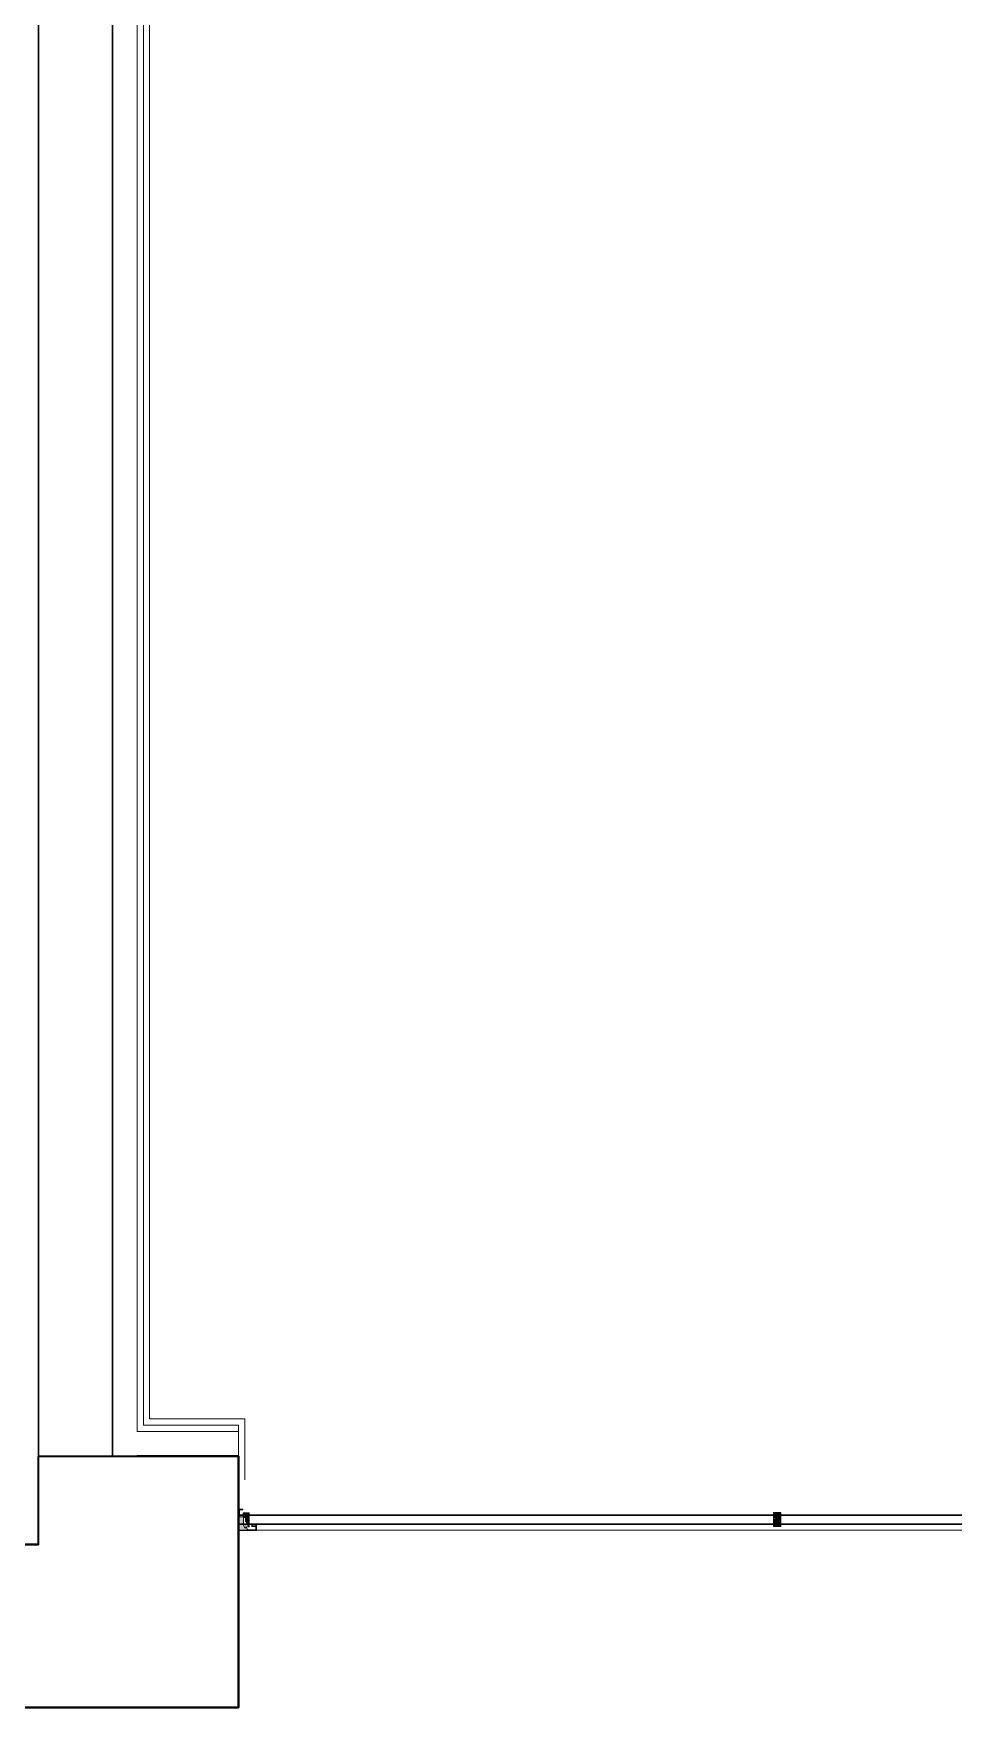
# Model space of a CAD drawing. Header units: centimetres. Extents: x 118932 to 154602, y -32682 to -23521.
# Drawn here: x 127215.8 to 127402.1, y -31194.7 to -30856 of the extents above; entities that cross this region are included whole.
import ezdxf

# ---------------------------------------------------------------- set-up
doc = ezdxf.new("R2010")
doc.units = ezdxf.units.CM
doc.header["$LTSCALE"] = 50
doc.header["$MEASUREMENT"] = 0
for name, color, linetype, lineweight, true_color in [('GEN_01_TA_Kolon', 7, 'Continuous', 35, 0xd05d28), ('GEN_02_TF_Pencere', 7, 'Continuous', 9, 0x6093ac), ('GEN_05_ML_Alçıpan_giydirme', 7, 'Continuous', 18, 0x7ebab5), ('KALACAK DUVARLAR', 7, 'Continuous', 30, 0x005387)]:
    doc.layers.add(name, color=color, linetype=linetype, lineweight=lineweight, true_color=true_color)

# ---------------------------------------------------------------- blocks, each defined once
blk = doc.blocks.new('LEVEL -1_B BLOK_GÖRÜNÜŞ')
at = {"layer": 'GEN_02_TF_Pencere', "elevation": 0}
blk.add_lwpolyline([(809.01, 318.93), (481.51, 318.93)], dxfattribs=at)
blk = doc.blocks.new('LEVEL -1_B BLOK_KOLON')
at = {"layer": 'GEN_01_TA_Kolon', "elevation": 0, "flags": 128}
for points in [[(53058.41, 6329.86), (53083.91, 6329.86), (53083.91, 6347.74), (53124.41, 6347.74), (53124.41, 6296.86), (53058.41, 6296.86)], [(53058.41, 6329.86), (53083.91, 6329.86), (53083.91, 6347.74), (53124.41, 6347.74), (53124.41, 6296.86), (53058.41, 6296.86)], [(53058.41, 6329.86), (53083.91, 6329.86), (53058.41, 6329.86)], [(53058.41, 6296.86), (53124.41, 6296.86), (53124.41, 6347.74), (53103.91, 6347.74), (53124.41, 6347.74), (53124.41, 6296.86), (53058.41, 6296.86)], [(53058.41, 6329.86), (53083.91, 6329.86), (53058.41, 6329.86)], [(53058.41, 6296.86), (53124.41, 6296.86), (53124.41, 6347.74), (53103.91, 6347.74), (53124.41, 6347.74), (53124.41, 6296.86), (53058.41, 6296.86)]]:
    blk.add_lwpolyline(points, dxfattribs=at)
blk = doc.blocks.new('PP_Level-1_Bblok_YeniDuvarlar')
at = {"layer": 'GEN_05_ML_Alçıpan_giydirme', "elevation": 0}
for points in [[(60.54, -466.23), (40.04, -466.23), (40.05, 271.73), (344.2, 271.73), (344.2, 226.75), (383.04, 226.75), (383.04, 146.72), (491.78, 146.72)], [(60.54, -471.23), (60.54, -464.98), (41.29, -464.98), (41.3, 270.48), (342.95, 270.48), (342.95, 225.5), (381.79, 225.5), (381.79, 145.47), (491.78, 145.47)], [(61.84, -476.02), (61.84, -463.73), (42.54, -463.73), (42.55, 269.23), (341.7, 269.23), (341.7, 224.25), (380.54, 224.25), (380.54, 144.22), (491.78, 144.22), (491.78, 146.72)]]:
    blk.add_lwpolyline(points, dxfattribs=at)
blk = doc.blocks.new('KALACAK DUVALAR LEVEL -1 B BLOK')
at = {"layer": 'KALACAK DUVARLAR', "elevation": 0}
blk.add_lwpolyline([(-1736.43, -276.73), (-1721.44, -276.73), (-1721.44, -747.94), (-1736.43, -747.94)], close=True, dxfattribs=at)
blk = doc.blocks.new('A14')
at = {"layer": 'GEN_02_TF_Pencere', "lineweight": 30}
h = blk.add_hatch(color=256, dxfattribs=at)
h.dxf.hatch_style = 1
h.paths.add_polyline_path([(53451.89, 6338.72, -0.414214), (53451.87, 6338.7), (53451.19, 6338.7, -0.394805), (53451.09, 6338.79, -0.433892), (53451.12, 6338.82), (53451.77, 6338.82), (53451.77, 6340.24), (53450.65, 6340.24, -1), (53450.65, 6340.36), (53450.94, 6340.36), (53450.94, 6340.99, -0.148069), (53450.94, 6341.01), (53450.99, 6341.08), (53450.94, 6341.14, -0.148069), (53450.94, 6341.16), (53450.94, 6341.74), (53450.61, 6341.63, -0.414214), (53450.58, 6341.64), (53450.51, 6341.84, -0.414214), (53450.54, 6341.89), (53450.59, 6341.91, -0.414214), (53450.62, 6341.89), (53450.66, 6341.77), (53450.91, 6341.86), (53450.67, 6342.52), (53450.43, 6342.43), (53450.47, 6342.31, -0.414214), (53450.45, 6342.28), (53450.4, 6342.26, -0.414214), (53450.35, 6342.29), (53450.2, 6342.71, 0.317603), (53449.97, 6342.88), (53448.42, 6342.88), (53448.42, 6342.2), (53449.21, 6342.2, -0.414214), (53449.24, 6342.17), (53449.24, 6341.72, -0.414214), (53449.21, 6341.7), (53449.01, 6341.7, -0.414214), (53448.97, 6341.74), (53448.97, 6341.79, -0.414214), (53448.99, 6341.82), (53449.12, 6341.82), (53449.12, 6342.08), (53448.42, 6342.08), (53448.42, 6341.82), (53448.54, 6341.82, -0.414214), (53448.57, 6341.79), (53448.57, 6341.74, -0.414214), (53448.53, 6341.7), (53448.32, 6341.7, -0.414214), (53448.3, 6341.72), (53448.3, 6342.9, -0.414214), (53448.4, 6343), (53450.06, 6343, -0.148069), (53450.08, 6342.99), (53450.14, 6342.95), (53450.21, 6342.99, -0.148069), (53450.23, 6343), (53451.86, 6343, -0.414214), (53451.89, 6342.97)])
for p, q in [((53124.41, 6341.74, 0), (53451.91, 6341.74, 0)), ((53451.91, 6341.74, 0), (53451.91, 6339.94, 0)), ((53451.91, 6339.94, 0), (53124.41, 6339.94, 0))]:
    blk.add_line(p, q, dxfattribs=at)
at = {"layer": 'GEN_02_TF_Pencere'}
for p, q in [((53342.16, 6342.2, 0), (53342.16, 6339.4, 0)), ((53343.66, 6342.2, 0), (53343.66, 6339.39, 0)), ((53449.81, 6342.25), (53449.81, 6339.45))]:
    blk.add_line(p, q, dxfattribs=at)
at = {"layer": 'GEN_02_TF_Pencere', "elevation": 0, "flags": 128}
for points in [[(53342.15, 6342.09), (53342.15, 6342.14), (53342.15, 6342.18), (53342.15, 6342.19), (53342.45, 6342.19), (53342.45, 6342.18), (53342.45, 6342.14), (53342.45, 6342.09), (53342.45, 6341.64), (53342.45, 6341.78), (53342.45, 6341.93), (53342.15, 6341.93), (53342.15, 6341.73), (53342.15, 6341.53), (53342.15, 6341.19), (53342.15, 6340.39), (53342.75, 6340.39), (53342.9, 6340.39), (53342.9, 6341.04), (53342.84, 6341.19)], [(53342.15, 6341.98), (53342.15, 6342.09), (53342.15, 6342.16), (53342.15, 6342.19), (53342.45, 6342.19), (53342.45, 6342.16), (53342.45, 6342.09), (53342.45, 6341.98), (53342.45, 6341.97), (53342.45, 6341.93)], [(53342.15, 6342.18), (53342.45, 6342.18)], [(53342.15, 6342.16), (53342.45, 6342.16)], [(53342.15, 6342.16), (53342.45, 6342.16)], [(53342.15, 6342.13), (53342.45, 6342.13)], [(53343.21, 6340.09), (53343.26, 6340.08), (53343.31, 6340.05), (53343.34, 6340), (53343.35, 6339.94), (53343.35, 6339.49), (53342.15, 6339.49), (53342.15, 6339.6), (53343.25, 6339.6), (53343.25, 6339.93), (53342.15, 6339.93), (53342.15, 6341.65), (53342.4, 6341.65), (53342.4, 6341.99), (53342.15, 6341.99), (53342.15, 6342.09)], [(53342.15, 6342.09), (53342.45, 6342.09)], [(53342.15, 6341.98), (53342.45, 6341.98)], [(53342.15, 6341.97), (53342.4, 6341.97)], [(53342.15, 6341.97), (53342.45, 6341.97)], [(53342.15, 6341.96), (53342.4, 6341.96)], [(53342.45, 6341.95), (53342.15, 6341.95), (53342.4, 6341.95)], [(53342.15, 6341.83), (53342.45, 6341.83)], [(53342.15, 6341.73), (53342.45, 6341.73)], [(53342.4, 6341.7), (53342.4, 6341.68), (53342.4, 6341.65), (53342.15, 6341.65), (53342.15, 6341.68), (53342.15, 6341.7)], [(53342.15, 6341.68), (53342.4, 6341.68)], [(53342.15, 6341.67), (53342.4, 6341.67)], [(53342.15, 6341.63), (53342.45, 6341.63)], [(53342.15, 6341.53), (53342.5, 6341.53)], [(53342.75, 6341.19), (53342.15, 6341.19), (53342.75, 6341.19), (53342.84, 6341.19), (53342.77, 6341.34), (53342.7, 6341.49), (53342.61, 6341.49), (53342.7, 6341.49), (53342.9, 6341.04), (53342.9, 6340.24), (53342.9, 6340.39), (53342.75, 6340.39), (53342.15, 6340.39), (53342.15, 6340.05), (53342.15, 6339.85), (53342.15, 6339.65), (53343.35, 6339.65)], [(53342.15, 6341.45), (53342.72, 6341.45)], [(53342.15, 6341.36), (53342.76, 6341.36)], [(53342.15, 6341.28), (53342.8, 6341.28)], [(53342.61, 6340.97), (53342.61, 6340.95), (53342.61, 6340.92), (53342.61, 6340.86), (53342.61, 6340.79), (53342.61, 6340.73), (53342.61, 6340.67), (53342.61, 6340.63), (53342.61, 6340.61), (53342.15, 6340.61)], [(53342.61, 6340.63), (53342.61, 6340.67), (53342.61, 6340.73), (53342.61, 6340.79), (53342.61, 6340.86), (53342.61, 6340.92), (53342.61, 6340.95), (53342.61, 6340.97), (53342.15, 6340.97)], [(53342.15, 6340.39), (53342.75, 6340.39)], [(53342.15, 6340.31), (53342.9, 6340.31)], [(53342.4, 6341.99), (53342.4, 6341.96), (53342.4, 6341.94)], [(53342.45, 6342.09), (53342.45, 6342.14), (53342.45, 6342.18), (53342.45, 6342.19), (53343.66, 6342.19), (53343.66, 6342.18), (53343.66, 6342.14), (53343.66, 6342.09)], [(53343.66, 6342.19), (53342.45, 6342.19)], [(53343.66, 6341.98), (53343.66, 6342.09), (53343.66, 6342.16), (53343.66, 6342.19), (53343.66, 6342.19), (53342.45, 6342.19), (53342.45, 6342.19), (53342.45, 6342.16), (53342.45, 6342.09), (53342.45, 6341.98), (53342.45, 6341.97), (53342.45, 6341.93), (53342.45, 6341.78), (53342.45, 6341.64), (53342.46, 6341.61), (53342.46, 6341.58), (53342.5, 6341.54), (53342.5, 6341.53)], [(53343.66, 6342.19), (53342.45, 6342.19)], [(53343.66, 6342.18), (53342.45, 6342.18)], [(53343.66, 6342.16), (53342.45, 6342.16)], [(53343.66, 6342.16), (53342.45, 6342.16)], [(53343.66, 6342.13), (53342.45, 6342.13)], [(53342.61, 6341.49), (53342.55, 6341.5), (53342.5, 6341.54), (53342.46, 6341.58), (53342.45, 6341.64), (53342.45, 6342.09), (53343.66, 6342.09), (53343.66, 6341.99), (53342.56, 6341.99), (53342.56, 6341.65), (53343.66, 6341.65), (53343.66, 6339.93), (53343.4, 6339.93), (53343.4, 6339.6), (53343.66, 6339.6), (53343.66, 6339.49), (53343.35, 6339.49)], [(53343.66, 6342.09), (53342.45, 6342.09)], [(53343.66, 6341.98), (53342.45, 6341.98)], [(53343.66, 6341.97), (53342.45, 6341.97)], [(53343.66, 6341.95), (53342.45, 6341.95)], [(53343.05, 6340.39), (53343.66, 6340.39), (53343.05, 6340.39), (53342.97, 6340.39), (53343.04, 6340.24), (53343.11, 6340.09), (53343.21, 6340.09), (53343.11, 6340.09), (53342.9, 6340.54), (53342.9, 6341.34), (53342.9, 6341.19), (53343.05, 6341.19), (53343.66, 6341.19), (53343.66, 6341.53), (53343.66, 6341.73), (53343.66, 6341.93), (53342.45, 6341.93)], [(53343.66, 6341.83), (53342.45, 6341.83)], [(53343.66, 6341.73), (53342.45, 6341.73)], [(53343.66, 6341.63), (53342.45, 6341.63)], [(53343.66, 6341.53), (53342.5, 6341.53), (53342.52, 6341.52), (53342.55, 6341.5), (53342.58, 6341.49), (53342.61, 6341.49)], [(53343.66, 6341.7), (53343.66, 6341.55), (53342.56, 6341.55), (53343.66, 6341.55), (53343.66, 6342.09), (53342.56, 6342.09), (53343.66, 6342.09), (53343.66, 6341.94), (53342.56, 6341.94), (53343.66, 6341.94), (53343.66, 6341.96), (53343.66, 6341.99), (53342.56, 6341.99), (53342.56, 6341.96), (53342.56, 6341.94), (53342.56, 6342.09), (53342.56, 6341.55), (53342.56, 6341.7), (53342.56, 6341.69), (53342.56, 6341.65)], [(53343.66, 6341.97), (53342.56, 6341.97)], [(53343.66, 6341.96), (53342.56, 6341.96)], [(53343.66, 6341.95), (53342.56, 6341.95)], [(53343.66, 6341.69), (53342.56, 6341.69)], [(53343.66, 6341.67), (53342.56, 6341.67)], [(53342.61, 6341.14), (53342.61, 6341.12), (53342.61, 6341.07), (53342.61, 6341), (53342.61, 6340.9), (53342.61, 6340.79), (53342.61, 6340.68), (53342.61, 6340.58), (53342.61, 6340.51), (53342.61, 6340.46), (53342.61, 6340.44), (53342.9, 6340.44)], [(53342.61, 6340.46), (53342.61, 6340.51), (53342.61, 6340.58), (53342.61, 6340.68), (53342.61, 6340.79), (53342.61, 6340.9), (53342.61, 6341), (53342.61, 6341.07), (53342.61, 6341.12), (53342.61, 6341.14), (53342.86, 6341.14)], [(53343.66, 6341.45), (53342.86, 6341.45)], [(53343.66, 6341.36), (53342.9, 6341.36)], [(53343.66, 6341.28), (53342.9, 6341.28)], [(53343.66, 6339.49), (53343.66, 6339.44), (53343.66, 6339.41), (53343.66, 6339.39), (53343.35, 6339.39), (53343.35, 6339.41), (53343.35, 6339.44), (53343.35, 6339.49), (53343.35, 6339.94), (53343.35, 6339.8), (53343.35, 6339.65), (53343.66, 6339.65), (53343.66, 6339.85), (53343.66, 6340.05), (53343.66, 6340.39), (53343.66, 6341.19), (53343.05, 6341.19), (53342.9, 6341.19), (53342.9, 6340.54), (53342.97, 6340.39)], [(53343.21, 6340.44), (53343.21, 6340.46), (53343.21, 6340.51), (53343.21, 6340.59), (53343.21, 6340.68), (53343.21, 6340.79), (53343.21, 6340.9), (53343.21, 6341), (53343.21, 6341.07), (53343.21, 6341.12), (53343.21, 6341.14), (53342.9, 6341.14)], [(53343.21, 6341.12), (53343.21, 6341.07), (53343.21, 6341), (53343.21, 6340.9), (53343.21, 6340.79), (53343.21, 6340.68), (53343.21, 6340.59), (53343.21, 6340.51), (53343.21, 6340.46), (53343.21, 6340.44), (53342.95, 6340.44)], [(53343.66, 6340.31), (53343.01, 6340.31)], [(53343.66, 6341.19), (53343.05, 6341.19)], [(53343.21, 6340.62), (53343.21, 6340.63), (53343.21, 6340.67), (53343.21, 6340.73), (53343.21, 6340.79), (53343.21, 6340.86), (53343.21, 6340.92), (53343.21, 6340.95), (53343.21, 6340.97), (53343.66, 6340.97)], [(53343.21, 6340.95), (53343.21, 6340.92), (53343.21, 6340.86), (53343.21, 6340.79), (53343.21, 6340.73), (53343.21, 6340.67), (53343.21, 6340.63), (53343.21, 6340.62), (53343.66, 6340.62)], [(53342.15, 6340.22), (53342.9, 6340.22)], [(53342.15, 6340.13), (53342.95, 6340.13)], [(53342.15, 6340.05), (53343.31, 6340.05), (53343.29, 6340.07), (53343.26, 6340.08), (53343.23, 6340.09), (53343.21, 6340.09)], [(53342.15, 6339.95), (53343.35, 6339.95)], [(53342.15, 6339.91), (53343.25, 6339.91)], [(53342.15, 6339.9), (53343.25, 6339.9)], [(53342.15, 6339.89), (53343.25, 6339.89)], [(53342.15, 6339.85), (53343.35, 6339.85)], [(53342.15, 6339.75), (53343.35, 6339.75)], [(53342.15, 6339.64), (53343.35, 6339.64)], [(53343.25, 6339.64), (53343.25, 6339.63), (53343.25, 6339.6), (53342.15, 6339.6), (53342.15, 6339.63), (53342.15, 6339.64)], [(53342.15, 6339.63), (53343.25, 6339.63)], [(53342.15, 6339.62), (53343.35, 6339.62)], [(53342.15, 6339.61), (53343.25, 6339.61)], [(53342.15, 6339.61), (53343.35, 6339.61)], [(53342.15, 6339.6), (53342.15, 6339.49), (53342.15, 6339.43), (53342.15, 6339.39), (53343.35, 6339.39)], [(53342.15, 6339.45), (53343.35, 6339.45)], [(53342.15, 6339.43), (53343.35, 6339.43)], [(53342.15, 6339.42), (53343.35, 6339.42)], [(53342.15, 6339.4), (53343.35, 6339.4)], [(53343.66, 6340.22), (53343.05, 6340.22)], [(53343.66, 6340.13), (53343.09, 6340.13)], [(53343.25, 6339.93), (53343.25, 6339.9), (53343.25, 6339.88)], [(53343.66, 6340.05), (53343.31, 6340.05)], [(53343.35, 6339.39), (53343.35, 6339.43), (53343.35, 6339.49), (53343.35, 6339.6), (53343.35, 6339.62), (53343.35, 6339.65), (53343.35, 6339.8), (53343.35, 6339.94), (53343.35, 6339.97), (53343.34, 6340), (53343.31, 6340.05), (53343.31, 6340.05)], [(53343.66, 6339.95), (53343.35, 6339.95)], [(53343.66, 6339.85), (53343.35, 6339.85)], [(53343.66, 6339.75), (53343.35, 6339.75)], [(53343.66, 6339.6), (53343.66, 6339.49), (53343.66, 6339.43), (53343.66, 6339.39), (53343.35, 6339.39), (53343.35, 6339.43), (53343.35, 6339.49), (53343.35, 6339.6), (53343.35, 6339.62), (53343.35, 6339.65)], [(53343.66, 6339.64), (53343.35, 6339.64)], [(53343.66, 6339.62), (53343.35, 6339.62)], [(53343.66, 6339.61), (53343.35, 6339.61)], [(53343.66, 6339.45), (53343.35, 6339.45)], [(53343.66, 6339.43), (53343.35, 6339.43)], [(53343.66, 6339.42), (53343.35, 6339.42)], [(53343.66, 6339.4), (53343.35, 6339.4)], [(53343.66, 6339.91), (53343.4, 6339.91)], [(53343.66, 6339.9), (53343.4, 6339.9)], [(53343.66, 6339.89), (53343.4, 6339.89)], [(53343.4, 6339.6), (53343.4, 6339.63), (53343.4, 6339.65)], [(53343.66, 6339.64), (53343.4, 6339.64)], [(53343.66, 6339.63), (53343.4, 6339.63)], [(53343.66, 6339.61), (53343.4, 6339.61)]]:
    blk.add_lwpolyline(points, dxfattribs=at)
for points in [[(53342.45, 6342.19), (53342.15, 6342.19)], [(53342.45, 6342.09), (53342.15, 6342.09)], [(53342.4, 6341.55), (53342.15, 6341.55), (53342.15, 6341.7), (53342.4, 6341.7), (53342.4, 6341.55), (53342.4, 6342.09), (53342.4, 6341.94), (53342.15, 6341.94), (53342.15, 6342.09), (53342.4, 6342.09), (53342.15, 6342.09), (53342.15, 6341.55)], [(53342.45, 6341.98), (53342.15, 6341.98)], [(53342.4, 6341.94), (53342.15, 6341.94)], [(53342.4, 6341.7), (53342.15, 6341.7)], [(53342.15, 6340.79), (53342.61, 6340.79)], [(53342.45, 6341.98), (53343.66, 6341.98)], [(53342.45, 6341.93), (53343.66, 6341.93)], [(53342.61, 6341.49), (53342.58, 6341.49), (53342.55, 6341.5), (53342.52, 6341.52), (53342.5, 6341.53), (53342.46, 6341.58), (53342.45, 6341.61), (53342.45, 6341.64), (53342.46, 6341.58), (53342.5, 6341.53), (53342.55, 6341.5)], [(53342.56, 6341.7), (53343.66, 6341.7)], [(53342.56, 6341.7), (53343.66, 6341.7)], [(53342.61, 6341.49), (53342.75, 6341.49)], [(53342.61, 6340.79), (53342.9, 6340.79)], [(53342.75, 6341.49), (53342.78, 6341.49), (53342.81, 6341.48), (53342.86, 6341.45), (53342.89, 6341.4), (53342.9, 6341.34), (53342.89, 6341.4), (53342.86, 6341.45), (53342.81, 6341.48)], [(53342.75, 6341.19), (53342.75, 6340.39), (53342.75, 6341.19)], [(53342.9, 6341.04), (53342.88, 6341.09), (53342.86, 6341.13), (53342.86, 6341.14), (53342.86, 6341.13), (53342.88, 6341.09), (53342.9, 6341.04)], [(53342.9, 6340.54), (53342.9, 6340.63), (53342.9, 6340.74), (53342.9, 6340.85), (53342.9, 6340.95), (53342.9, 6341.04), (53342.9, 6341.1), (53342.9, 6341.14), (53342.9, 6341.1), (53342.9, 6341.04), (53342.9, 6340.95), (53342.9, 6340.85), (53342.9, 6340.74), (53342.9, 6340.63)], [(53342.9, 6341.04), (53342.9, 6340.95), (53342.9, 6340.85), (53342.9, 6340.74), (53342.9, 6340.63), (53342.9, 6340.54), (53342.9, 6340.48), (53342.9, 6340.45), (53342.9, 6340.48), (53342.9, 6340.54), (53342.9, 6340.63), (53342.9, 6340.74), (53342.9, 6340.85), (53342.9, 6340.95)], [(53343.21, 6340.79), (53342.9, 6340.79)], [(53342.9, 6340.54), (53342.93, 6340.49), (53342.94, 6340.45), (53342.95, 6340.44), (53342.94, 6340.45), (53342.93, 6340.49), (53342.9, 6340.54)], [(53343.05, 6340.39), (53343.05, 6341.19), (53343.05, 6340.39)], [(53343.66, 6340.79), (53343.21, 6340.79)], [(53343.35, 6339.39), (53342.15, 6339.39), (53342.15, 6339.41), (53342.15, 6339.44), (53342.15, 6339.49), (53343.25, 6339.49), (53342.15, 6339.49), (53342.15, 6339.64), (53343.25, 6339.64), (53343.25, 6339.49), (53343.25, 6340.03), (53343.25, 6339.88), (53342.15, 6339.88), (53342.15, 6340.03), (53343.25, 6340.03), (53342.15, 6340.03), (53342.15, 6339.49), (53343.35, 6339.49), (53343.35, 6339.44), (53343.35, 6339.41)], [(53343.25, 6339.88), (53342.15, 6339.88)], [(53343.35, 6339.65), (53342.15, 6339.65)], [(53343.25, 6339.64), (53342.15, 6339.64)], [(53343.35, 6339.6), (53342.15, 6339.6)], [(53343.35, 6339.39), (53342.15, 6339.39)], [(53343.05, 6340.09), (53343.02, 6340.09), (53342.99, 6340.1), (53342.95, 6340.13), (53342.91, 6340.19), (53342.9, 6340.24), (53342.91, 6340.19), (53342.95, 6340.13), (53342.99, 6340.1)], [(53343.21, 6340.09), (53343.05, 6340.09)], [(53343.21, 6340.09), (53343.23, 6340.09), (53343.26, 6340.08), (53343.29, 6340.07), (53343.31, 6340.05), (53343.31, 6340.05), (53343.34, 6340), (53343.35, 6339.97), (53343.35, 6339.94), (53343.34, 6340), (53343.31, 6340.05), (53343.26, 6340.08)], [(53343.35, 6339.6), (53343.66, 6339.6)], [(53343.35, 6339.49), (53343.66, 6339.49)], [(53343.35, 6339.39), (53343.66, 6339.39)], [(53343.66, 6339.88), (53343.66, 6339.9), (53343.66, 6339.93), (53343.4, 6339.93), (53343.4, 6339.9), (53343.4, 6339.88), (53343.4, 6340.03), (53343.4, 6339.49), (53343.4, 6339.65), (53343.66, 6339.65), (53343.66, 6339.49), (53343.4, 6339.49), (53343.66, 6339.49), (53343.66, 6340.03), (53343.4, 6340.03), (53343.66, 6340.03), (53343.66, 6339.88), (53343.4, 6339.88)], [(53343.4, 6339.65), (53343.66, 6339.65)]]:
    blk.add_lwpolyline(points, close=True, dxfattribs=at)
at = {"layer": 'GEN_02_TF_Pencere'}
blk.add_lwpolyline([(53450.4, 6342.26), (53450.45, 6342.28, 0.414214), (53450.47, 6342.31), (53450.43, 6342.43), (53450.67, 6342.52), (53450.91, 6341.86), (53450.66, 6341.77), (53450.62, 6341.89, 0.414214), (53450.59, 6341.91), (53450.54, 6341.89, 0.414214), (53450.51, 6341.84), (53450.58, 6341.64, 0.414214), (53450.61, 6341.63), (53450.94, 6341.74), (53450.94, 6341.16, 0.148069), (53450.94, 6341.14), (53450.99, 6341.08), (53450.94, 6341.01, 0.148069), (53450.94, 6340.99), (53450.94, 6340.36), (53450.65, 6340.36, 1), (53450.65, 6340.24), (53451.77, 6340.24), (53451.77, 6338.82), (53451.12, 6338.82, 0.433892), (53451.09, 6338.79, 0.394805), (53451.19, 6338.7), (53451.87, 6338.7, 0.414214), (53451.89, 6338.72), (53451.89, 6342.97, 0.414214), (53451.86, 6343), (53450.23, 6343, 0.148069), (53450.21, 6342.99), (53450.14, 6342.95), (53450.08, 6342.99, 0.148069), (53450.06, 6343), (53448.4, 6343, 0.414214), (53448.3, 6342.9), (53448.3, 6341.72, 0.414214), (53448.32, 6341.7), (53448.53, 6341.7, 0.414214), (53448.57, 6341.74), (53448.57, 6341.79, 0.414214), (53448.54, 6341.82), (53448.42, 6341.82), (53448.42, 6342.08), (53449.12, 6342.08), (53449.12, 6341.82), (53448.99, 6341.82, 0.414214), (53448.97, 6341.79), (53448.97, 6341.74, 0.414214), (53449.01, 6341.7), (53449.21, 6341.7, 0.414214), (53449.24, 6341.72), (53449.24, 6342.17, 0.414214), (53449.21, 6342.2), (53448.42, 6342.2), (53448.42, 6342.88), (53449.97, 6342.88, -0.317603), (53450.2, 6342.71), (53450.35, 6342.29, 0.414214)], format="xyb", close=True, dxfattribs=at)
at = {"layer": 'GEN_02_TF_Pencere', "flags": 128}
for points in [[(53449.78, 6342.05), (53449.78, 6342.15), (53449.78, 6342.2), (53449.78, 6342.24), (53449.78, 6342.25), (53450.09, 6342.25), (53450.09, 6342.24), (53450.09, 6342.2), (53450.09, 6342.15), (53450.09, 6341.7), (53450.09, 6341.84), (53450.09, 6341.99), (53449.78, 6341.99), (53449.78, 6341.79), (53449.78, 6341.59), (53449.78, 6341.25), (53449.78, 6340.45), (53450.38, 6340.45), (53450.53, 6340.45), (53450.53, 6341.1)], [(53450.09, 6341.99), (53450.09, 6342.02), (53450.09, 6342.04), (53450.09, 6342.15), (53450.09, 6342.22), (53450.09, 6342.25), (53449.78, 6342.25), (53449.78, 6342.22), (53449.78, 6342.15), (53449.78, 6342.04), (53449.78, 6342.02), (53449.78, 6341.99)], [(53449.78, 6342.24), (53450.09, 6342.24)], [(53449.78, 6342.19), (53450.09, 6342.19)], [(53450.83, 6340.15), (53450.89, 6340.14), (53450.94, 6340.1), (53450.97, 6340.06), (53450.98, 6340), (53450.98, 6339.55), (53449.78, 6339.55), (53449.78, 6339.65), (53450.88, 6339.65), (53450.88, 6339.99), (53449.78, 6339.99), (53449.78, 6341.71), (53449.78, 6341.74), (53449.78, 6341.76), (53450.04, 6341.76), (53449.78, 6341.76), (53449.78, 6341.61), (53450.04, 6341.61), (53449.78, 6341.61), (53449.78, 6342.15), (53450.09, 6342.15)], [(53449.78, 6342.15), (53449.78, 6342)], [(53449.78, 6342), (53449.78, 6342.01), (53449.78, 6342.05), (53450.04, 6342.05), (53450.04, 6341.71)], [(53449.78, 6342.03), (53450.04, 6342.03)], [(53449.78, 6342.03), (53450.09, 6342.03)], [(53449.78, 6342.02), (53450.09, 6342.02)], [(53449.78, 6342.01), (53450.04, 6342.01)], [(53449.78, 6342), (53450.09, 6342)], [(53449.78, 6341.89), (53450.09, 6341.89)], [(53449.78, 6341.79), (53450.09, 6341.79)], [(53449.78, 6341.75), (53450.04, 6341.75)], [(53449.78, 6341.74), (53450.04, 6341.74)], [(53449.78, 6341.73), (53450.04, 6341.73)], [(53449.78, 6341.69), (53450.09, 6341.69)], [(53449.78, 6341.59), (53450.13, 6341.59)], [(53449.78, 6340.45), (53450.38, 6340.45), (53450.53, 6340.45), (53450.53, 6340.3), (53450.53, 6341.1), (53450.33, 6341.55)], [(53450.38, 6341.25), (53449.78, 6341.25), (53450.38, 6341.25), (53450.46, 6341.25), (53450.4, 6341.4), (53450.33, 6341.55)], [(53449.78, 6341.5), (53450.35, 6341.5)], [(53449.78, 6341.42), (53450.39, 6341.42)], [(53449.78, 6341.33), (53450.43, 6341.33)], [(53450.23, 6341.03), (53450.23, 6341.01), (53450.23, 6340.97), (53450.23, 6340.91), (53450.23, 6340.85), (53450.23, 6340.78), (53450.23, 6340.72), (53450.23, 6340.69), (53450.23, 6340.67), (53449.78, 6340.67)], [(53450.23, 6340.69), (53450.23, 6340.72), (53450.23, 6340.78), (53450.23, 6340.85), (53450.23, 6340.91), (53450.23, 6340.97), (53450.23, 6341.01), (53450.23, 6341.03), (53449.78, 6341.03)], [(53450.38, 6340.45), (53449.78, 6340.45), (53449.78, 6340.11), (53450.94, 6340.11), (53450.92, 6340.12), (53450.89, 6340.14), (53450.86, 6340.15), (53450.83, 6340.15)], [(53449.78, 6340.36), (53450.53, 6340.36)], [(53449.78, 6340.28), (53450.53, 6340.28)], [(53450.04, 6342.05), (53450.04, 6342.01), (53450.04, 6342), (53450.04, 6342.15), (53450.04, 6341.61), (53450.04, 6341.76), (53450.04, 6341.74), (53450.04, 6341.71)], [(53450.49, 6341.2), (53450.23, 6341.2)], [(53450.53, 6340.5), (53450.23, 6340.5)], [(53450.53, 6341.1), (53450.46, 6341.25)], [(53449.78, 6340.19), (53450.58, 6340.19)], [(53449.78, 6339.71), (53450.98, 6339.71), (53450.98, 6339.85), (53450.98, 6340), (53450.98, 6340.03), (53450.97, 6340.06), (53450.94, 6340.1), (53450.94, 6340.11)], [(53449.78, 6340.11), (53449.78, 6339.91), (53449.78, 6339.71), (53449.78, 6339.67), (53449.78, 6339.65), (53449.78, 6339.55), (53449.78, 6339.48), (53449.78, 6339.45), (53450.98, 6339.45), (53450.98, 6339.48), (53450.98, 6339.55), (53450.98, 6339.65)], [(53450.98, 6339.55), (53450.98, 6339.5), (53450.98, 6339.46), (53450.98, 6339.45), (53449.78, 6339.45), (53449.78, 6339.46), (53449.78, 6339.5), (53449.78, 6339.55), (53449.78, 6339.7), (53450.88, 6339.7), (53449.78, 6339.7), (53449.78, 6339.68), (53449.78, 6339.65), (53450.88, 6339.65), (53450.88, 6339.68), (53450.88, 6339.7), (53450.88, 6339.55), (53450.88, 6340.09)], [(53449.78, 6339.55), (53449.78, 6340.09), (53450.88, 6340.09)], [(53449.78, 6340.01), (53450.98, 6340.01)], [(53449.78, 6339.94), (53449.78, 6339.95), (53449.78, 6339.99)], [(53449.78, 6339.97), (53450.88, 6339.97)], [(53449.78, 6339.95), (53450.88, 6339.95)], [(53449.78, 6339.94), (53450.88, 6339.94)], [(53449.78, 6339.91), (53450.98, 6339.91)], [(53449.78, 6339.8), (53450.98, 6339.8)], [(53449.78, 6339.69), (53450.88, 6339.69)], [(53449.78, 6339.69), (53450.98, 6339.69)], [(53449.78, 6339.68), (53450.88, 6339.68)], [(53449.78, 6339.67), (53450.88, 6339.67)], [(53449.78, 6339.67), (53450.98, 6339.67)], [(53449.78, 6339.66), (53450.98, 6339.66)], [(53449.78, 6339.55), (53450.98, 6339.55)], [(53449.78, 6339.51), (53450.98, 6339.51)], [(53449.78, 6339.48), (53450.98, 6339.48)], [(53449.78, 6339.48), (53450.98, 6339.48)], [(53449.78, 6339.46), (53450.98, 6339.46)], [(53450.88, 6339.99), (53450.88, 6339.95), (53450.88, 6339.94)], [(53450.98, 6339.65), (53450.98, 6339.67), (53450.98, 6339.71)]]:
    blk.add_lwpolyline(points, dxfattribs=at)
for points in [[(53450.09, 6342.25), (53449.78, 6342.25)], [(53450.09, 6342.22), (53449.78, 6342.22)], [(53450.04, 6342.15), (53449.78, 6342.15)], [(53450.09, 6342.15), (53449.78, 6342.15)], [(53450.09, 6342.04), (53449.78, 6342.04)], [(53450.04, 6342), (53449.78, 6342)], [(53450.04, 6342), (53449.78, 6342)], [(53450.04, 6341.71), (53449.78, 6341.71)], [(53449.78, 6340.67), (53449.78, 6340.69), (53449.78, 6340.72), (53449.78, 6340.78), (53449.78, 6340.85), (53449.78, 6340.91), (53449.78, 6340.97), (53449.78, 6341.01), (53449.78, 6341.03), (53449.78, 6341.01), (53449.78, 6340.97), (53449.78, 6340.91), (53449.78, 6340.85), (53449.78, 6340.78), (53449.78, 6340.72), (53449.78, 6340.69), (53449.78, 6340.67)], [(53449.78, 6340.85), (53450.23, 6340.85)], [(53450.13, 6341.59), (53450.13, 6341.59), (53450.1, 6341.64), (53450.09, 6341.67), (53450.09, 6341.7), (53450.1, 6341.64), (53450.13, 6341.59), (53450.18, 6341.56), (53450.23, 6341.55), (53450.21, 6341.55), (53450.18, 6341.56), (53450.15, 6341.58)], [(53450.33, 6341.55), (53450.23, 6341.55)], [(53450.23, 6341.2), (53450.23, 6341.18), (53450.23, 6341.13), (53450.23, 6341.06), (53450.23, 6340.95), (53450.23, 6340.85), (53450.23, 6340.74), (53450.23, 6340.64), (53450.23, 6340.57), (53450.23, 6340.52), (53450.23, 6340.5), (53450.23, 6340.52), (53450.23, 6340.57), (53450.23, 6340.64), (53450.23, 6340.74), (53450.23, 6340.85), (53450.23, 6340.95), (53450.23, 6341.06), (53450.23, 6341.13), (53450.23, 6341.18), (53450.23, 6341.2)], [(53450.23, 6340.85), (53450.53, 6340.85)], [(53450.38, 6341.25), (53450.38, 6340.45), (53450.38, 6341.25)], [(53450.53, 6341.1), (53450.51, 6341.15), (53450.49, 6341.19), (53450.49, 6341.2), (53450.49, 6341.19), (53450.51, 6341.15), (53450.53, 6341.1)], [(53450.53, 6341.1), (53450.53, 6341.01), (53450.53, 6340.9), (53450.53, 6340.79), (53450.53, 6340.69), (53450.53, 6340.6), (53450.53, 6340.54), (53450.53, 6340.5), (53450.53, 6340.54), (53450.53, 6340.6), (53450.53, 6340.69), (53450.53, 6340.79), (53450.53, 6340.9), (53450.53, 6341.01)], [(53450.68, 6340.15), (53450.66, 6340.15), (53450.63, 6340.16), (53450.58, 6340.19), (53450.55, 6340.24), (53450.53, 6340.3), (53450.55, 6340.24), (53450.58, 6340.19), (53450.63, 6340.16)], [(53450.88, 6339.94), (53450.88, 6340.09), (53449.78, 6340.09), (53449.78, 6339.94)], [(53450.88, 6339.94), (53449.78, 6339.94)], [(53450.98, 6339.71), (53449.78, 6339.71)], [(53450.98, 6339.65), (53449.78, 6339.65)], [(53450.88, 6339.55), (53449.78, 6339.55)], [(53450.98, 6339.45), (53449.78, 6339.45)], [(53450.83, 6340.15), (53450.68, 6340.15)]]:
    blk.add_lwpolyline(points, close=True, dxfattribs=at)
blk = doc.blocks.new('DOGRAMA LEVEL -1 B BLOK')
at = {"rotation": 180}
blk.add_blockref('A14', (52036.91, 6052.14, 0), dxfattribs=at)

msp = doc.modelspace()

# ---------------------------------------------------------------- block references
for name, p in [('LEVEL -1_B BLOK_KOLON', (74132.92, -37491.52)), ('KALACAK DUVALAR LEVEL -1 B BLOK', (128953.26, -30395.83, 0)), ('LEVEL -1_B BLOK_GÖRÜNÜŞ', (126775.81, -31477.71)), ('PP_Level-1_Bblok_YeniDuvarlar', (127196.78, -30672.55, 0)), ('DOGRAMA LEVEL -1 B BLOK', (128672.37, -30867.97))]:
    msp.add_blockref(name, p)

doc.saveas('drawing.dxf')
